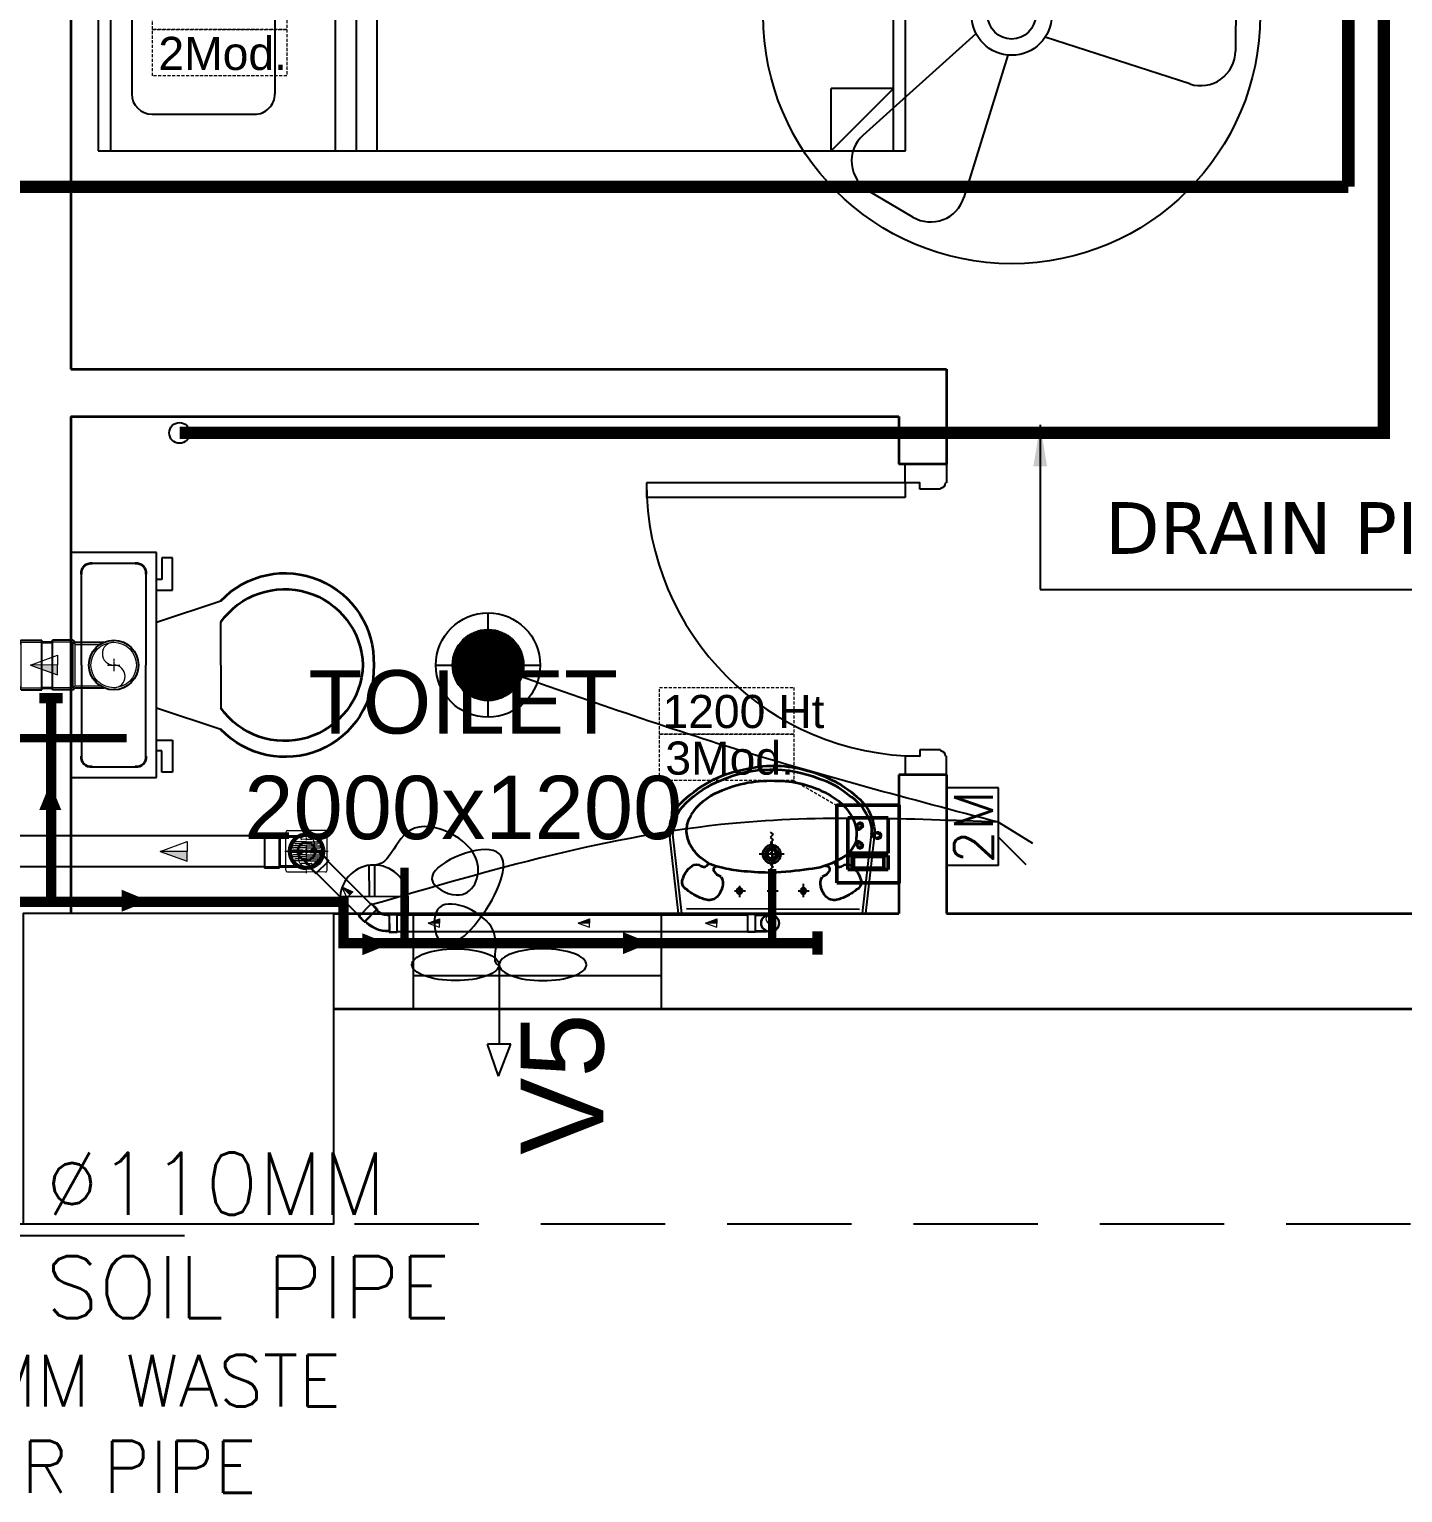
# Model space of a CAD drawing. Extents: x 3550807 to 4078732, y -628171 to -515859.
# Drawn here: x 3572443 to 3575760, y -539803 to -536268 of the extents above; entities that cross this region are included whole.
import ezdxf
from ezdxf import colors
from ezdxf.entities.mleader import LeaderData, LeaderLine
from ezdxf.math import Vec2, Vec3

# ---------------------------------------------------------------- set-up
doc = ezdxf.new("R2010")
doc.units = 0
doc.header["$LTSCALE"] = 6
doc.header["$MEASUREMENT"] = 0
for name, pattern in [('1', [0]), ('AI9-LType1', [1.875, 1.25, -0.625]), ('CENTER2', [1.125, 0.75, -0.125, 0.125, -0.125]), ('DASHED2', [0.375, 0.25, -0.125]), ('HIDDEN', [0.375, 0.25, -0.125])]:
    doc.linetypes.add(name, pattern=pattern)
doc.layers.get('0').update_dxf_attribs({"linetype": 'CONTINUOUS'})
for name, color, linetype, lineweight in [('22-FTfix', 8, 'CONTINUOUS', 9), ('ELE-1 NO 6-16A RAW POWER SOCKET', 1, 'CONTINUOUS', 0), ('MEP_HVAC_VRF_COPPER_PIPE', 6, 'CONTINUOUS', 9), ('PHE-SP', 1, 'CONTINUOUS', 0), ('PL-SOFT  WATER SUPPLY PIPE', 162, 'CONTINUOUS', 9), ('PL-WATER PIPING', 1, 'CONTINUOUS', 9), ('WALL', 10, 'CONTINUOUS', 35), ('WALL LINE', 7, 'CONTINUOUS', 35)]:
    doc.layers.add(name, color=color, linetype=linetype, lineweight=lineweight)
for name, color, linetype in [('AC-AHU', 7, 'CONTINUOUS'), ('Chajja', 7, 'CONTINUOUS'), ('COL', 5, 'CONTINUOUS'), ('DIM', 7, 'CONTINUOUS'), ('DOOR', 44, 'CONTINUOUS'), ('ELE-1200MM CEILINGFAN', 6, 'CONTINUOUS'), ('ELE-12W LED', 1, 'CONTINUOUS'), ('ELE-12W LED @ 1', 1, 'CONTINUOUS'), ('ELE-2M RAW P.SB', 40, 'CONTINUOUS'), ('ELE-EXHAUST FAN', 10, 'CONTINUOUS'), ('furniture', 33, 'CONTINUOUS'), ('JOINERY', 7, 'CONTINUOUS'), ('MEP_HVAC_DRAIN_PIPE', 7, 'CONTINUOUS'), ('MEP_HVAC_TEXT', 7, 'CONTINUOUS'), ('phe-text', 1, 'CONTINUOUS'), ('PL- WASTE PIPE', 6, 'CONTINUOUS'), ('PL-SOIL PIPE', 1, 'CONTINUOUS'), ('TEXT', 5, 'CONTINUOUS'), ('Window', 161, 'CONTINUOUS')]:
    doc.layers.add(name, color=color, linetype=linetype)
doc.layers.add('CFT_LOOPING', color=7, linetype='1', lineweight=0, true_color=0xd6d600)
doc.layers.add('ELE-LIGHTING WIRING', color=7, linetype='CONTINUOUS', true_color=0x63d7b6)
doc.styles.add('ARIAL', font='arial.ttf')
doc.styles.add('ROMANS', font='romans.shx')
doc.styles.get("Standard").update_dxf_attribs({"font": 'SIMPLEX'})
doc.styles.add('VERDANA', font='verdana.ttf')
doc.dimstyles.new('TEXT', dxfattribs={"dimscale": 0, "dimtxt": 500, "dimasz": 100, "dimexe": 75, "dimexo": 100, "dimgap": 50, "dimtad": 0, "dimdec": 0, "dimzin": 0, "dimdsep": 46, "dimtxsty": 'ARIAL', "dimblk": 'OBLIQUE', "dimcen": 0.09, "dimdle": 100, "dimclrd": 256, "dimclre": 256, "dimclrt": 6, "dimadec": 0, "dimazin": 0, "dimtfac": 1, "dimtdec": 0, "dimtofl": 0, "dimtmove": 2, "dimatfit": 3, "dimfxl": 0, "dimfrac": 2, "dimtolj": 1, "dimtzin": 0, "dimarcsym": 0})

# ---------------------------------------------------------------- blocks, each defined once
blk = doc.blocks.new('A$C45A5314D')
at = {"layer": 'furniture', "color": 8, "ltscale": 0.75}
for p, q in [((-1950, 467.5), (-1950, 967.5)), ((-1950, 967.5), (-1550, 967.5)), ((-1550, 967.5), (-1550, 467.5)), ((-1962.2, 946.4), (-1950, 946.4)), ((-1962.2, 946.4), (-1962.2, 887.3)), ((-1962.2, 945.5), (-1950, 945.5)), ((-1962.2, 944.4), (-1950, 944.4)), ((-1962.2, 943.2), (-1950, 943.2)), ((-1962.2, 941.5), (-1950, 941.5)), ((-1962.2, 939.2), (-1950, 939.2)), ((-1962.2, 936.2), (-1950, 936.2)), ((-1962.2, 932), (-1950, 932)), ((-1962.2, 927.1), (-1950, 927.1)), ((-1962.2, 920.9), (-1950, 920.9)), ((-1930.3, 947.8), (-1930.3, 487.2)), ((-1930.3, 947.8), (-1550, 947.8)), ((-1537.8, 946.4), (-1550, 946.4)), ((-1537.8, 945.5), (-1550, 945.5)), ((-1537.8, 944.4), (-1550, 944.4)), ((-1537.8, 943.2), (-1550, 943.2)), ((-1537.8, 941.5), (-1550, 941.5)), ((-1537.8, 939.2), (-1550, 939.2)), ((-1537.8, 936.2), (-1550, 936.2)), ((-1537.8, 932), (-1550, 932)), ((-1537.8, 927.1), (-1550, 927.1)), ((-1537.8, 920.9), (-1550, 920.9)), ((-1537.8, 946.4), (-1537.8, 887.3)), ((-1962.2, 912.9), (-1950, 912.9)), ((-1962.2, 906.7), (-1950, 906.7)), ((-1962.2, 901.8), (-1950, 901.8)), ((-1962.2, 897.6), (-1950, 897.6)), ((-1962.2, 894.6), (-1950, 894.6)), ((-1962.2, 892.3), (-1950, 892.3)), ((-1962.2, 890.6), (-1950, 890.6)), ((-1962.2, 889.4), (-1950, 889.4)), ((-1962.2, 888.2), (-1950, 888.2)), ((-1962.2, 887.3), (-1950, 887.3)), ((-1537.8, 912.9), (-1550, 912.9)), ((-1537.8, 906.7), (-1550, 906.7)), ((-1537.8, 901.8), (-1550, 901.8)), ((-1537.8, 897.6), (-1550, 897.6)), ((-1537.8, 894.6), (-1550, 894.6)), ((-1537.8, 892.3), (-1550, 892.3)), ((-1537.8, 890.6), (-1550, 890.6)), ((-1537.8, 889.4), (-1550, 889.4)), ((-1537.8, 888.2), (-1550, 888.2)), ((-1537.8, 887.3), (-1550, 887.3)), ((-1962.2, 545.4), (-1950, 545.4)), ((-1962.2, 545.4), (-1962.2, 486.3)), ((-1962.2, 544.5), (-1950, 544.5)), ((-1962.2, 543.4), (-1950, 543.4)), ((-1962.2, 542.2), (-1950, 542.2)), ((-1962.2, 540.4), (-1950, 540.4)), ((-1962.2, 538.1), (-1950, 538.1)), ((-1962.2, 535.2), (-1950, 535.2)), ((-1962.2, 531), (-1950, 531)), ((-1537.8, 545.4), (-1550, 545.4)), ((-1537.8, 544.5), (-1550, 544.5)), ((-1537.8, 543.4), (-1550, 543.4)), ((-1537.8, 542.2), (-1550, 542.2)), ((-1537.8, 540.4), (-1550, 540.4)), ((-1537.8, 538.1), (-1550, 538.1)), ((-1537.8, 535.2), (-1550, 535.2)), ((-1537.8, 531), (-1550, 531)), ((-1537.8, 545.4), (-1537.8, 486.3)), ((-1962.2, 526.1), (-1950, 526.1)), ((-1962.2, 519.9), (-1950, 519.9)), ((-1962.2, 511.9), (-1950, 511.9)), ((-1962.2, 505.7), (-1950, 505.7)), ((-1962.2, 500.7), (-1950, 500.7)), ((-1962.2, 496.6), (-1950, 496.6)), ((-1537.8, 526.1), (-1550, 526.1)), ((-1537.8, 519.9), (-1550, 519.9)), ((-1537.8, 511.9), (-1550, 511.9)), ((-1537.8, 505.7), (-1550, 505.7)), ((-1537.8, 500.7), (-1550, 500.7)), ((-1537.8, 496.6), (-1550, 496.6)), ((-1962.2, 493.6), (-1950, 493.6)), ((-1962.2, 491.3), (-1950, 491.3)), ((-1962.2, 489.6), (-1950, 489.6)), ((-1962.2, 488.4), (-1950, 488.4)), ((-1962.2, 487.2), (-1950, 487.2)), ((-1962.2, 486.3), (-1950, 486.3)), ((-1962.2, 486.3), (-1950, 486.3)), ((-1550, 467.5), (-1950, 467.5)), ((-1550, 487.2), (-1930.3, 487.2)), ((-1537.8, 493.6), (-1550, 493.6)), ((-1537.8, 491.3), (-1550, 491.3)), ((-1537.8, 489.6), (-1550, 489.6)), ((-1537.8, 488.4), (-1550, 488.4)), ((-1537.8, 487.2), (-1550, 487.2)), ((-1537.8, 486.3), (-1550, 486.3))]:
    blk.add_line(p, q, dxfattribs=at)
at = {"layer": 'furniture', "color": 8}
for p, q in [((0, 450), (-1950, 450)), ((-1950, 450), (-1950, -450)), ((-1920.5, 450), (-1920.5, -450)), ((-1376.5, -450), (-1376.5, 450)), ((-1326.5, -450), (-1326.5, 450)), ((-1276.5, -450), (-1276.5, 450)), ((-29.5, -450), (-29.5, 450)), ((0, -450), (0, 450)), ((-1572.3, 361.9), (-1819.8, 361.9)), ((-1920.5, 300), (-1869, 300)), ((-1869, 312.7), (-1869, -312.7)), ((-1523.1, 312.7), (-1523.1, -312.7)), ((-1523.1, 300), (-29.5, 300)), ((-1920.5, 240.9), (-1869, 240.9)), ((-1523.1, 240.9), (-29.5, 240.9)), ((-1920.5, 181.9), (-1869, 181.9)), ((-1523.1, 181.9), (-29.5, 181.9)), ((-179.5, -450), (-29.5, -300)), ((-179.5, -450), (-179.5, -300)), ((-29.5, -300), (-179.5, -300)), ((-1819.8, -361.9), (-1572.3, -361.9)), ((-1950, -450), (0, -450))]:
    blk.add_line(p, q, dxfattribs=at)
at = {"layer": 'furniture', "color": 8, "ltscale": 0.75}
for centre, start, end in [((-1876, 916.9), 161.0754, 198.9247), ((-1624, 916.9), 341.0754, 18.9247), ((-1876, 515.9), 161.0754, 198.9247), ((-1624, 515.9), 341.0754, 18.9247)]:
    blk.add_arc(centre, 91.1, start, end, dxfattribs=at)
at = {"layer": 'furniture', "color": 8}
for centre, start, end in [((-1819.8, 312.7), 90, 180), ((-1572.3, 312.7), 0, 90), ((-1819.8, -312.7), 180, 270), ((-1572.3, -312.7), 270, 0)]:
    blk.add_arc(centre, 49.2, start, end, dxfattribs=at)
blk = doc.blocks.new('750')
at = {"layer": 'DOOR', "color": 8}
for p, q in [((-50, 705), (-47.5, 705)), ((-35, 690), (-35, 692.5)), ((50, 45), (50, 80)), ((50, 80), (675, 80)), ((675, 45), (675, 80)), ((-50, 45), (-47.5, 45)), ((-35, 60), (-35, 57.5)), ((50, 45), (675, 45))]:
    blk.add_line(p, q, dxfattribs=at)
for points in [[(15, 690), (15, 705), (50, 705), (50, 750), (-50, 750), (-50, 705)], [(-35, 690), (15, 690)], [(15, 60), (15, 45), (50, 45), (50, 0), (-50, 0), (-50, 45)], [(-35, 60), (15, 60)]]:
    blk.add_lwpolyline(points, dxfattribs=at)
for centre, radius, start, end in [((-35, 705), 12.5, 180, 270), ((15, 45), 660, 0, 90), ((-35, 45), 12.5, 90, 180)]:
    blk.add_arc(centre, radius, start, end, dxfattribs=at)
blk = doc.blocks.new('rhej')
at = {"color": 8, "lineweight": 25}
for p, q in [((271.6, 188.9), (271.6, 266.4)), ((271.6, 266.4), (297.5, 266.4)), ((297.5, 266.4), (297.5, 214.7)), ((310.4, 279.4), (310.4, -263.7)), ((517.3, 279.4), (310.4, 279.4)), ((465.6, 253.5), (362.2, 253.5)), ((517.3, 7.8), (517.3, 279.4)), ((297.5, 214.7), (310.4, 214.7)), ((336.3, 227.7), (336.3, 7.8)), ((491.5, 7.8), (491.5, 227.7)), ((310.4, 188.9), (271.6, 188.9)), ((310.4, 111.3), (155.3, 163)), ((155.3, 7.8), (155.3, 111.3)), ((155.3, 7.8), (155.3, -95.6)), ((336.3, -212), (336.3, 7.8)), ((491.5, 7.8), (491.5, -212)), ((517.3, -263.7), (517.3, 7.8)), ((310.4, -95.6), (155.3, -147.3)), ((271.6, -173.2), (271.6, -250.8)), ((310.4, -173.2), (271.6, -173.2)), ((297.5, -250.8), (297.5, -199.1)), ((297.5, -199.1), (310.4, -199.1)), ((465.6, -237.9), (362.2, -237.9)), ((271.6, -250.8), (297.5, -250.8)), ((310.4, -263.7), (517.3, -263.7))]:
    blk.add_line(p, q, dxfattribs=at)
at = {"color": 8, "extrusion": (0, 0, -1)}
for centre, major_axis, start_param, end_param in [((0, 15.7), (151.4, -151.4), 2.319632, 4.738539), ((358.9, 230.9), (-16.2, -16.2), 0.643501, 2.498091), ((468.8, 230.9), (16.2, -16.2), 3.785094, 5.639684), ((0.9, 2.3), (-133.6, -133.6), 0.814663, 3.31238), ((0, 0), (-151.4, -151.4), 4.686239, 7.105146), ((0.9, 13.4), (-133.6, -133.6), 4.541602, 7.039318), ((358.9, -215.2), (-16.2, -16.2), -0.927295, 0.927295), ((468.8, -215.2), (16.2, -16.2), 5.35589, 7.21048)]:
    blk.add_ellipse(centre, major_axis=major_axis, ratio=1, start_param=start_param, end_param=end_param, dxfattribs=at)
blk = doc.blocks.new('u46')
at = {"color": 8, "lineweight": 25}
for p, q in [((-10.2, 228.4), (174.5, 249.1)), ((-10.2, 220.4), (181.2, 241.9)), ((-0.6, -208.9), (0.6, 208.9)), ((56.5, 80.8), (29.2, 80.8)), ((44.2, 92.9), (44.2, 66.7)), ((61.7, 1.6), (29.2, 1.6)), ((44.2, 13.7), (44.2, -12.6)), ((163.2, 3), (101.8, 3)), ((133.1, -27.2), (133.1, 33.1)), ((44.2, -61.1), (44.2, -87.4)), ((61.7, -73.2), (29.2, -73.2)), ((-10.2, -216.1), (181.2, -237.6)), ((-10.2, -224.1), (174.5, -244.8))]:
    blk.add_line(p, q, dxfattribs=at)
at = {"color": 8, "extrusion": (0, 0, -1)}
for centre, major_axis, start_param, end_param in [((187.7, 150.5), (0, 99.5), -0.132539, 0.848731), ((65.8, 198.9), (0, 20.7), -1.101507, 0.481509), ((57.5, 163.3), (-0.3, 56.9), 0.324902, 0.965135), ((189.6, 137.7), (0, 70.9), -0.405199, 0.56573), ((185.8, 147.6), (0.1, 94.4), -0.049658, 0.838116), ((49.5, 13.5), (-0.1, 293.9), 0.809856, 1.41441), ((144.8, 128.2), (1.1, 126.1), -1.238036, -0.892193), ((208, 103.4), (0, 109.8), -1.431017, -0.436146), ((90.3, 184.5), (0, 17.9), 0.880684, 2.260744), ((153.9, 79), (-0.2, 139.7), 0.557563, 1.193786), ((57.3, 20.1), (0, 275.4), 0.806541, 1.180915), ((56, 154.5), (0, 34), 4.33982, 5.202657), ((64.6, 170.4), (0.3, 49.2), 3.359735, 4.09512), ((104.1, 117.8), (-0.2, 26.8), -1.278641, -0.487266), ((96.3, 135.9), (0, 7.39), -0.727724, 1.373337), ((110.3, 167.2), (-6.08, 6.08), 4.867594, 6.265028), ((110.5, 165), (5.47, 5.47), 2.097053, 3.541809), ((62.5, 153), (0, 31.9), 2.620328, 3.422401), ((387.1, 47.9), (-0.3, 296.4), -1.495794, -1.328336), ((13.1, 6.8), (0, 297.5), 1.141495, 1.637774), ((35, 2.5), (0, 302.7), 1.155365, 1.952189), ((44.2, 80.8), (0.02, 6.43), 3.139035, 9.42222), ((820.2, -1), (0.1, 732.1), -1.56667, -1.474079), ((72.5, -1.7), (-0.1, 274.2), 1.346594, 1.865175), ((44.2, 1.6), (0.08, 6.43), 3.12883, 9.412015), ((888.1, 36.7), (0.8, 800.7), 4.558159, 4.668067), ((133.1, 3), (0, 21.6), 3.141254, 9.424439), ((133.1, 3), (-0.1, 15.5), 3.145308, 9.428493), ((133.1, 3), (0, 10.9), 3.142047372431534, 9.42523267961112), ((62.5, -10.9), (0, 247.5), 1.579809, 2.112792), ((44.2, -73.2), (0.02, 6.43), 3.139035, 9.42222), ((263.1, -73.7), (0.1, 166.8), 4.181112, 4.641559), ((56.1, -13.3), (0.2, 287), 1.808981, 2.322804), ((56, -148.1), (0, 34), 4.222121, 5.084958), ((64.6, -163.9), (0.1, 49.2), -0.960797, -0.225412), ((62.5, -146.6), (-0.1, 31.9), -0.276767, 0.525307), ((104.1, -111.4), (0.2, 26.8), 3.628858, 4.420234), ((96.6, -128.2), (-0.03, 8.55), 1.455188, 3.796569), ((163.1, -79.8), (0.2, 126), 2.054055, 2.802751), ((124.5, -51.6), (-0.2, 200.3), 1.868215, 2.281789), ((144.8, -121.8), (-0.3, 126.1), 4.027191, 4.373034), ((110.3, -160.8), (-6.08, 6.08), 4.730546, 6.12798), ((111.3, -159.3), (6.17, 6.17), 4.354779, 6.027124), ((90.3, -178.1), (0, 17.9), 0.880848, 2.260908), ((192.6, -126.1), (0, 80.1), 3.554495, 4.299548), ((65.8, -192.5), (0, 20.7), 2.661884, 4.2449), ((57.5, -156.9), (0.3, 56.9), 2.176458, 2.816691), ((181.2, -107), (0, 94.7), 2.890537, 3.362984), ((187.2, -138.1), (-0.1, 106), 2.310552, 2.942572), ((171.7, -117.2), (-0.1, 123.1), 2.127435, 2.640092), ((184.7, -162.2), (-0.1, 83.2), 2.850118, 3.264751), ((188.2, -159.7), (0, 78.1), 2.562376, 3.231693)]:
    blk.add_ellipse(centre, major_axis=major_axis, ratio=1, start_param=start_param, end_param=end_param, dxfattribs=at)
blk = doc.blocks.new('1232')
at = {"layer": 'Chajja', "color": 8, "linetype": 'HIDDEN', "ltscale": 200}
blk.add_line((-27545, -1269.8), (-5030, -1269.8), dxfattribs=at)
at = {"layer": 'COL', "color": 8}
blk.add_lwpolyline([(-10045, -519.8), (-10795, -519.8), (-10795, -1269.8), (-10045, -1269.8)], close=True, dxfattribs=at)
at = {"layer": 'WALL', "color": 8, "linetype": 'ByBlock'}
for p, q in [((-10680, 5405.2), (-10680, 795.2)), ((-10680, 795.2), (-8565, 795.2)), ((-8565, 795.2), (-8565, 565)), ((-10680, 680.2), (-10680, -519.8)), ((-10680, 680.2), (-8680, 680.2)), ((-8680, 680.2), (-8680, 565)), ((-8565, 565), (-8680, 565)), ((-8680, -184.8), (-8680, -519.8)), ((-8565, -184.8), (-8680, -184.8)), ((-8565, -184.8), (-8565, -519.8)), ((-10045, -519.8), (-8680, -519.8)), ((-8565, -519.8), (-4500, -519.8)), ((-10045, -749.8), (-4500, -749.8))]:
    blk.add_line(p, q, dxfattribs=at)
at = {"layer": 'WALL', "color": 8, "lineweight": 0}
blk.add_line((-10680, -519.8), (-10425, -519.8), dxfattribs=at)
at = {"layer": 'Window', "color": 8, "linetype": 'Continuous'}
for points in [[(-9253.6, -749.8), (-9253.6, -519.8), (-9853.6, -519.8), (-9853.6, -749.8)], [(-9253.6, -669.8), (-9253.6, -599.8), (-9853.6, -599.8), (-9853.6, -669.8)]]:
    blk.add_lwpolyline(points, close=True, dxfattribs=at)
at = {"layer": 'DOOR', "color": 8, "rotation": 180}
blk.add_blockref('750', (-8615, 565.2), dxfattribs=at)
at = {"layer": 'furniture', "color": 8, "linetype": 'Continuous', "rotation": 1.312676974619594e-05}
blk.add_blockref('A$C45A5314D', (-8664.1, 1772.5), dxfattribs=at)
at = {"layer": 'WALL', "color": 8, "linetype": 'ByBlock'}
for name, p, rotation in [('rhej', (-10162.7, 88), 180), ('u46', (-8984.3, -509.6), 90)]:
    blk.add_blockref(name, p, dxfattribs=dict(at, rotation=rotation))
at = {"layer": 'DIM', "color": 8, "insert": (-9732.3, -137.4, -101230.8), "char_height": 153, "width": 1626.956, "attachment_point": 5, "style": 'ARIAL'}
blk.add_mtext('TOILET\\P2000x1200', dxfattribs=at)
at = {"layer": 'JOINERY', "color": 8, "style": 'ARIAL', "width": 1}
blk.add_text('V5', height=200, rotation=90, dxfattribs=at).set_placement((-9393.7, -1102.7))
blk = doc.blocks.new('A$C07FB25EA')
at = {"layer": 'ELE-1200MM CEILINGFAN', "color": 3}
for p, q in [((6.533, 13.367), (9.467, 11.641)), ((0.256, 2.637), (3.168, 12.074)), ((9.838, 7.944), (2.359, 1.207)), ((-11.798, 4.548), (-2.225, 1.439)), ((-14.843, -1.026), (-14.815, 2.378)), ((-2.412, -1.097), (-12.041, -3.293)), ((2.156, -1.54), (8.872, -8.781)), ((1.96, -12.492), (-0.134, -2.646)), ((8.31, -12.341), (5.348, -14.019))]:
    blk.add_line(p, q, dxfattribs=at)
at = {"layer": 'ELE-1200MM CEILINGFAN', "color": 5, "ltscale": 10}
blk.add_circle((0, 0), 16.449, dxfattribs=at)
at = {"layer": 'ELE-1200MM CEILINGFAN', "color": 3}
for radius in [2.65, 1.578]:
    blk.add_circle((0, 0), radius, dxfattribs=at)
for centre, start, end in [((5.365, 11.383), 59.52805, 162.52285), ((8.299, 9.656), 311.94933, 59.52805), ((-12.512, 2.359), 71.94933, 179.52805), ((-12.54, -1.045), 179.52805, 282.52285), ((7.175, -10.337), 299.52805, 42.52285), ((4.213, -12.015), 191.94933, 299.52805)]:
    blk.add_arc(centre, 2.303, start, end, dxfattribs=at)
blk = doc.blocks.new('18W LED')
at = {"layer": 'ELE-12W LED @ 1'}
h = blk.add_hatch(dxfattribs=at)
h.set_pattern_fill('ANSI31', color=252)
h.set_pattern_definition([(45, (-1135553.9097, 459369.4158), (-2.24506403, 2.24506403), [])])
edge = h.paths.add_edge_path()
edge.add_arc((0, 0), 85.7, 0, 360)
at = {"layer": 'ELE-12W LED', "color": 1}
for p, q in [((0, -126.1), (0, 126.1)), ((-126.1, 0), (126.1, 0))]:
    blk.add_line(p, q, dxfattribs=at)
for radius in [126.1, 85.7]:
    blk.add_circle((0, 0), radius, dxfattribs=at)
blk = doc.blocks.new('A$C44D17E71')
at = {"layer": 'ELE-EXHAUST FAN', "color": 1}
for p, q in [((-13.3, 0.72), (-9.75, 2.1)), ((-9.75, 2.1), (-9.75, -0.48)), ((-13.3, 0.72), (-9.75, -0.48)), ((-0.97, 0.81), (-9.75, 0.81)), ((6.62, -9.32), (4.71, -9.31)), ((4.71, -9.31), (4.71, -16.8)), ((6.59, -16.81), (6.62, -9.32)), ((6.61, -12.95), (10.07, -12.97)), ((6.61, -13.55), (10.06, -13.57)), ((6.59, -16.81), (4.71, -16.8))]:
    blk.add_line(p, q, dxfattribs=at)
blk.add_ellipse((-0.97, 5.64), major_axis=(0, -4.83), ratio=0.36355, dxfattribs=at)
at = {"layer": 'ELE-EXHAUST FAN', "color": 1, "extrusion": (0, 0, -1)}
blk.add_ellipse((-0.97, -4.02), major_axis=(0, 4.83), ratio=0.36355, dxfattribs=at)
blk.add_ellipse((6.31, -13.06), major_axis=(0.02, 3.76), ratio=1, start_param=0.079283, end_param=3.06231, dxfattribs=at)
at = {"layer": 'ELE-EXHAUST FAN', "color": 1}
blk.add_open_spline([(-1.04, 0.81), (-0.79, -0.3), (3.44, 2.5), (7.59, -7.04), (-0.96, -5.98), (5.22, 0.41), (14.27, 3.09), (9.16, -9.39), (5.43, -2.53), (11.73, 0.02), (16.82, -10.79), (10.14, -10.71), (10.07, -12.97)], degree=3, knots=[0, 0, 0, 0, 6.261699, 12.352893, 15.787239, 21.858742, 28.752755, 35.678217, 39.225495, 45.354107, 53.693878, 67.421453, 67.421453, 67.421453, 67.421453], dxfattribs=at)
blk = doc.blocks.new('2M SB')
at = {"layer": 'ELE-2M RAW P.SB'}
for p, q in [((-133.8, 160), (-69.3, 265.2)), ((-88.2, 160), (-3.4, 244.9)), ((-240, 160), (-240, 0)), ((0, 160), (-240, 160)), ((0, 160), (0, 0))]:
    blk.add_line(p, q, dxfattribs=at)
blk.add_text('2M', height=120, rotation=180, dxfattribs=at).set_placement((-6, 143))
blk = doc.blocks.new('6-16A RAW POWER SOCKET 3M')
at = {"layer": 'ELE-1 NO 6-16A RAW POWER SOCKET', "lineweight": 50}
for p, q in [((0, 57.9), (72.3, 57.9)), ((0, 57.9), (72.3, 57.9)), ((0, 32.7), (0, 57.9)), ((0, 57.9), (0, 32.7)), ((7.9, 55.8), (64.4, 55.8)), ((7.9, 34.8), (7.9, 55.8)), ((61.9, 55.8), (61.9, 34.8)), ((64.4, 55.8), (64.4, 34.8)), ((72.3, 57.9), (72.3, 32.7)), ((72.3, 32.7), (0, 32.7)), ((0, 28.5), (0, -34.8)), ((72.3, 28.5), (0, 28.5)), ((64.4, 34.8), (7.9, 34.8)), ((72.3, -34.8), (72.3, 28.5)), ((0, -34.8), (72.3, -34.8))]:
    blk.add_line(p, q, dxfattribs=at)
blk.add_lwpolyline([(92, 82.1), (92, -57.5), (-19.7, -57.5), (-19.7, 82.1)], close=True, dxfattribs=at)
for centre, radius, start, end in [((18.3, -3.1), 4.93, 37.1584, 322.8416), ((23.3, -3.1), 3.14, 251.4031, 108.5969), ((50.3, 14.9), 4.24, 357.49, 264.7311), ((53.2, 11.6), 3.43, 194.9049, 67.3162), ((50.3, -21.2), 4.24, 95.2689, 2.51), ((53.2, -17.8), 3.43, 292.6838, 165.0951)]:
    blk.add_arc(centre, radius, start, end, dxfattribs=at)
blk = doc.blocks.new('RISER UP 100')
at = {"color": 0, "linetype": 'Continuous'}
for p, q in [((-98.5, 60), (-148.5, 60)), ((-148.5, -60), (-148.5, 60)), ((-98.5, 60), (-93.5, 55)), ((-93.5, 55), (-24, 55)), ((-98.5, -60), (-148.5, -60)), ((-98.5, -60), (-93.5, -55)), ((-93.5, -55), (-24, -55))]:
    blk.add_line(p, q, dxfattribs=at)
at = {"color": 8, "linetype": 'Continuous', "lineweight": 0, "ltscale": 0.005}
for p, q in [((-98.5, 55), (-148.5, 55)), ((-98.5, -55), (-98.5, 55)), ((-98.5, 55), (-93.5, 50)), ((-93.5, -50), (-93.5, 50)), ((-93.5, 50), (-33.2, 50)), ((-98.5, -55), (-148.5, -55)), ((-98.5, -55), (-93.5, -50)), ((-93.5, -50), (-33.2, -50))]:
    blk.add_line(p, q, dxfattribs=at)
at = {"color": 8, "linetype": 'CENTER2', "lineweight": 0}
for p, q in [((-15, 0), (15, 0)), ((0, 15), (0, -15))]:
    blk.add_line(p, q, dxfattribs=at)
at = {"color": 0, "linetype": 'Continuous'}
blk.add_circle((0, 0), 60, dxfattribs=at)
at = {"color": 8, "linetype": 'Continuous', "lineweight": 0, "ltscale": 0.005}
blk.add_circle((0, 0), 55, dxfattribs=at)
at = {"color": 8, "linetype": 'Continuous', "lineweight": 0}
for centre, start, end in [((0, 27.5), 90, 270), ((0, -27.5), 270, 90)]:
    blk.add_arc(centre, 27.5, start, end, dxfattribs=at)
blk = doc.blocks.new('A$C0B1B3CFA')
at = {"layer": 'PHE-SP'}
h = blk.add_hatch(color=7, dxfattribs=at)
h.dxf.hatch_style = 1
h.paths.add_polyline_path([(-0.0495, 0.0226), (-0.0495, 0), (0.0124, 0)])
at = {"layer": 'PHE-SP', "color": 7}
for points in [[(-0.0495, 0), (0.0124, 0), (-0.0495, 0.0226), (-0.0495, 0)], [(-0.0495, 0), (0.0124, 0), (-0.0495, -0.0226), (-0.0495, 0)]]:
    blk.add_lwpolyline(points, dxfattribs=at)
blk = doc.blocks.new('Z$W@#3BD47561')
at = {"layer": 'PHE-SP', "xscale": 49.00933755098914, "yscale": 49.00933755098914, "zscale": 49.00933755098914, "rotation": 270}
blk.add_blockref('A$C0B1B3CFA', (0, 0), dxfattribs=at)
blk = doc.blocks.new('Z$W@#4AA511D8')
at = {"layer": 'phe-text', "linetype": 'ByBlock', "lineweight": -2, "ltscale": 0.5, "xscale": 0.0244727334018079, "yscale": 0.0244727334018079, "zscale": 0.0244727334018079, "rotation": 270}
blk.add_blockref('Z$W@#3BD47561', (0.0148, 0), dxfattribs=at)
blk = doc.blocks.new('A$C525867A1')
at = {"layer": '22-FTfix', "color": 1, "lineweight": 0}
for p, q in [((-76.6, 3.5), (-40.1, 40.1)), ((42, 42.1), (-42, -42.1)), ((-3.7, 76.6), (-40.1, 40.1)), ((76.4, 3.7), (3.3, 76.6)), ((-3.5, -76.4), (-76.6, -3.4)), ((3.4, -76.4), (39.9, -39.8)), ((76.4, -3.3), (39.9, -39.8))]:
    blk.add_line(p, q, dxfattribs=at)
at = {"layer": '22-FTfix', "color": 1, "linetype": 'AI9-LType1', "lineweight": 0}
blk.add_line((42, -41.9), (-42.2, 42.1), dxfattribs=at)
at = {"layer": '22-FTfix', "color": 3, "lineweight": 0}
for p, q in [((-18.4, 18.3), (-39.5, -2.8)), ((-10.4, 10.4), (-35.8, -15.1)), ((-14.5, 14.5), (-35.7, -6.6)), ((-23.3, 23.2), (-32.4, 14)), ((-6.5, 6.5), (-31.9, -18.9)), ((-23.3, 23.2), (-14.1, 32.4)), ((-18.4, 18.3), (2.7, 39.5)), ((-14.5, 14.5), (6.6, 35.7)), ((-10.4, 10.4), (15, 35.8)), ((-6.5, 6.5), (18.9, 32)), ((-1.9, 1.2), (-1.5, 1.5)), ((-1.4, 0.7), (-1.9, 1.2)), ((-1.2, 1.9), (-1.5, 1.5)), ((-0.7, 1.4), (-1.2, 1.9)), ((1.2, 1.9), (0.7, 1.4)), ((1.9, 1.2), (1.2, 1.9)), ((1.9, 1.2), (1.4, 0.7)), ((5.2, 9.3), (24.6, 28.7)), ((6.5, -6.5), (31.9, 18.9)), ((9.2, 5.2), (28.6, 24.6)), ((10.4, -10.4), (35.8, 15.1)), ((14.5, -14.5), (35.7, 6.6)), ((18.4, -18.3), (39.5, 2.8)), ((-9.2, -5.2), (-28.6, -24.6)), ((-5.2, -9.3), (-24.6, -28.7)), ((6.5, -6.5), (-18.9, -32)), ((10.4, -10.4), (-15, -35.8)), ((14.5, -14.5), (-6.6, -35.7)), ((18.4, -18.3), (-2.7, -39.5)), ((-1.9, -1.2), (-1.4, -0.7)), ((-1.2, -1.9), (-1.9, -1.2)), ((-1.2, -1.9), (-0.7, -1.4)), ((1.2, -1.9), (0.7, -1.4)), ((1.2, -1.9), (1.5, -1.5)), ((1.9, -1.2), (1.4, -0.7)), ((1.9, -1.2), (1.5, -1.5)), ((23.3, -23.2), (14.1, -32.4)), ((23.3, -23.2), (32.4, -14))]:
    blk.add_line(p, q, dxfattribs=at)
at = {"layer": '22-FTfix', "color": 1, "lineweight": 0}
blk.add_circle((-0.1, 0.1), 49.4, dxfattribs=at)
at = {"layer": '22-FTfix', "color": 3, "lineweight": 0}
for centre, radius in [((0, 0), 45.2), ((-0.1, -0.1), 44.9), ((0, 0), 4.18), ((0, 0), 3.93)]:
    blk.add_circle(centre, radius, dxfattribs=at)
at = {"layer": '22-FTfix', "color": 1, "lineweight": 0}
for points in [[(-35.3, 35.2), (-15.9, 54.6), (15.5, 54.6), (35, 35.3), (54.4, 15.9), (54.4, -15.6), (35, -35)], [(-35.3, 35.2), (-54.6, 15.8), (-54.6, -15.7), (-35.2, -35), (-15.8, -54.4), (15.7, -54.4), (35, -35)]]:
    blk.add_open_spline(points, degree=3, knots=[0, 0, 0, 0, 1, 1, 1, 2, 2, 2, 2], dxfattribs=at)
for points in [[(3.3, 76.6), (1.4, 78.5), (-1.8, 78.5), (-3.7, 76.6)], [(-76.6, 3.5), (-78.5, 1.6), (-78.5, -1.5), (-76.6, -3.4)], [(76.4, -3.3), (78.3, -1.4), (78.3, 1.8), (76.4, 3.7)], [(-3.5, -76.4), (-1.6, -78.3), (1.5, -78.3), (3.4, -76.4)]]:
    blk.add_open_spline(points, degree=3, dxfattribs=at)
at = {"layer": '22-FTfix', "color": 3, "lineweight": 0}
for points in [[(6.6, 35.7), (7.6, 36.7), (7.6, 38.5), (6.6, 39.5), (5.5, 40.6), (3.8, 40.6), (2.7, 39.5)], [(-36.8, 17.1), (-37.4, 15.7), (-36.8, 14.1), (-35.5, 13.5), (-34.4, 13), (-33.2, 13.2), (-32.4, 14)], [(-14.1, 32.4), (-13, 33.4), (-13, 35.2), (-14.1, 36.2), (-14.9, 37), (-16.1, 37.2), (-17.2, 36.7)], [(5.2, 9.3), (4.1, 8.1), (4.1, 6.3), (5.2, 5.2), (6.3, 4.1), (8.1, 4.1), (9.2, 5.2)], [(18.9, 32), (19.9, 33), (19.9, 34.8), (18.9, 35.8), (17.8, 36.9), (16.1, 36.9), (15, 35.8)], [(28.6, 24.6), (29.7, 25.7), (29.7, 27.6), (28.6, 28.7), (27.5, 29.8), (25.7, 29.8), (24.6, 28.7)], [(35.8, 15.1), (36.8, 16.2), (36.8, 17.9), (35.8, 18.9), (34.7, 20), (33, 20), (31.9, 18.9)], [(39.5, 2.8), (40.6, 3.9), (40.5, 5.6), (39.5, 6.6), (38.4, 7.7), (36.7, 7.7), (35.7, 6.6)], [(-39.5, -2.8), (-40.6, -3.9), (-40.5, -5.6), (-39.5, -6.6), (-38.4, -7.7), (-36.7, -7.7), (-35.7, -6.6)], [(-35.8, -15.1), (-36.8, -16.2), (-36.8, -17.9), (-35.8, -18.9), (-34.7, -20), (-33, -20), (-31.9, -18.9)], [(-28.6, -24.6), (-29.7, -25.7), (-29.7, -27.6), (-28.6, -28.7), (-27.5, -29.8), (-25.7, -29.8), (-24.6, -28.7)], [(-18.9, -32), (-19.9, -33), (-19.9, -34.8), (-18.9, -35.8), (-17.8, -36.9), (-16.1, -36.9), (-15, -35.8)], [(-5.2, -9.3), (-4.1, -8.1), (-4.1, -6.3), (-5.2, -5.2), (-6.3, -4.1), (-8.1, -4.1), (-9.2, -5.2)], [(-6.6, -35.7), (-7.6, -36.7), (-7.6, -38.4), (-6.6, -39.5), (-5.5, -40.6), (-3.8, -40.6), (-2.7, -39.5)], [(14.1, -32.4), (13, -33.4), (13, -35.1), (14.1, -36.2), (14.9, -37), (16.1, -37.2), (17.2, -36.7)], [(36.8, -17.1), (37.4, -15.7), (36.8, -14.1), (35.5, -13.5), (34.4, -13), (33.2, -13.2), (32.4, -14)]]:
    blk.add_open_spline(points, degree=3, knots=[0, 0, 0, 0, 1, 1, 1, 2, 2, 2, 2], dxfattribs=at)
for points in [[(-28.7, 28.6), (-32, 25.3), (-34.8, 21.4), (-36.8, 17.1)], [(-17.2, 36.7), (-21.4, 34.7), (-25.3, 32), (-28.7, 28.6)], [(-1.4, -0.7), (-1, -0.3), (-1, 0.3), (-1.4, 0.7)], [(-0.7, 1.4), (-0.3, 1), (0.3, 1), (0.7, 1.4)], [(1.4, 0.7), (1, 0.3), (1, -0.3), (1.4, -0.7)], [(0.7, -1.4), (0.3, -1), (-0.3, -1), (-0.7, -1.4)], [(17.2, -36.7), (21.4, -34.7), (25.3, -32), (28.7, -28.6)], [(28.7, -28.6), (32, -25.3), (34.8, -21.4), (36.8, -17.1)]]:
    blk.add_open_spline(points, degree=3, dxfattribs=at)
blk = doc.blocks.new('G$C6D3250BF')
at = {"layer": 'PL- WASTE PIPE', "linetype": 'ByBlock', "ltscale": 5, "xscale": -0.08841918452952499, "yscale": 0.08841918454157253, "zscale": 0.08841918448567115, "rotation": 225.0593839872961}
blk.add_blockref('A$C525867A1', (0, 0), dxfattribs=at)
blk = doc.blocks.new('100 ELBOW')
at = {"color": 0, "linetype": 'Continuous'}
for p, q in [((-77.3, 0.5), (-85.9, -8)), ((72.2, 60.9), (66.6, 55.2)), ((72.2, 60.9), (123.7, 60.9)), ((123.7, 60.9), (123.7, -60.9)), ((-94.1, -8), (-130.6, -44.4)), ((-130.6, -44.4), (-44.4, -130.6)), ((-94.1, -8), (-85.9, -8)), ((-8, -94.1), (-44.4, -130.6)), ((-0.4, -78.2), (-8, -85.8)), ((-8, -94.1), (-8, -85.8)), ((72.2, -60.9), (66.4, -55.1)), ((72.2, -60.9), (123.7, -60.9))]:
    blk.add_line(p, q, dxfattribs=at)
at = {"color": 8, "linetype": 'Continuous', "lineweight": 0, "ltscale": 0.005}
for p, q in [((68.7, -49.1), (68.7, 49.1)), ((74.6, 55), (68.9, 49.3)), ((74.6, -55), (74.6, 55)), ((74.6, 55), (123.7, 55)), ((-91.7, -13.9), (-126.4, -48.6)), ((-91.7, -13.9), (-13.9, -91.7)), ((-91.7, -13.9), (-83.3, -13.9)), ((-83.4, -13.9), (-13.9, -83.3)), ((-13.9, -91.7), (-48.6, -126.4)), ((-4.5, -73.9), (-13.9, -83.3)), ((-13.9, -91.7), (-13.9, -83.3)), ((74.6, -55), (68.9, -49.3)), ((74.6, -55), (123.7, -55))]:
    blk.add_line(p, q, dxfattribs=at)
at = {"color": 8, "linetype": 'Continuous', "ltscale": 0.005}
blk.add_line((-72.3, -2.8), (-73.3, -3.7), dxfattribs=at)
at = {"color": 8, "linetype": 'Continuous', "lineweight": 0, "ltscale": 0.005}
for centre, radius, start, end in [((61.5, -148.1), 197.5, 87.86176, 137.18), ((60.9, -147.1), 98.2, 85.3383, 131.76601)]:
    blk.add_arc(centre, radius, start, end, dxfattribs=at)
at = {"color": 0, "linetype": 'Continuous'}
for centre, radius, start, end in [((61.6, -148.2), 203.5, 88.5977, 133.05078), ((60.9, -147.1), 92.3, 86.66432, 131.66432)]:
    blk.add_arc(centre, radius, start, end, dxfattribs=at)
blk = doc.blocks.new('aa')
at = {"layer": 'PL- WASTE PIPE', "color": 4, "ltscale": 5}
for p, q in [((-2.73, 0.11), (-2.56, -0.11)), ((-2.56, -0.11), (-2.35, 0.11)), ((-2.35, 0.11), (-2.18, -0.11)), ((-2.18, -0.11), (-1.97, 0.11)), ((-1.97, 0.11), (-1.81, -0.11)), ((-1.81, -0.11), (-1.6, 0.11)), ((-1.6, 0.11), (-1.43, -0.11)), ((-1.43, -0.11), (-1.22, 0.11)), ((-1.22, 0.11), (-1.05, -0.11)), ((-1.05, -0.11), (-0.84, 0.11)), ((-0.84, 0.11), (-0.67, -0.11)), ((-0.67, -0.11), (-0.46, 0.11)), ((-0.46, 0.11), (-0.29, -0.11)), ((-0.29, -0.11), (-0.08, 0.11)), ((-0.08, 0.11), (0.08, -0.11)), ((0.08, -0.11), (0.29, 0.11)), ((0.29, 0.11), (0.46, -0.11)), ((0.46, -0.11), (0.67, 0.11)), ((0.67, 0.11), (0.84, -0.11)), ((0.84, -0.11), (1.05, 0.11)), ((1.05, 0.11), (1.22, -0.11)), ((1.22, -0.11), (1.43, 0.11)), ((1.43, 0.11), (1.6, -0.11)), ((1.6, -0.11), (1.81, 0.11)), ((1.81, 0.11), (1.97, -0.11)), ((1.97, -0.11), (2.18, 0.11)), ((2.18, 0.11), (2.35, -0.11)), ((2.35, -0.11), (2.56, 0.11)), ((2.56, 0.11), (2.73, -0.11)), ((2.73, -0.11), (2.94, 0.11)), ((2.94, 0.11), (3.11, -0.11)), ((3.11, -0.11), (3.32, 0.11)), ((3.32, 0.11), (3.49, -0.11)), ((3.49, -0.11), (3.7, 0.11))]:
    blk.add_line(p, q, dxfattribs=at)
blk = doc.blocks.new('_Oblique')
at = {"color": 0, "linetype": 'ByBlock', "lineweight": -2}
blk.add_line((-0.5, -0.5), (0.5, 0.5), dxfattribs=at)

msp = doc.modelspace()

# ---------------------------------------------------------------- linework, layer by layer
at = {"layer": 'CFT_LOOPING', "color": 7, "linetype": 'DASHED2', "ltscale": 5}
msp.add_line((3574289.7, -538082.9), (3574393.6, -538142.5), dxfattribs=at)
for points in [[(3572740.6, -536155.9), (3573065.4, -536155.9), (3573065.4, -536268.4), (3572740.6, -536268.4)], [(3572740.6, -536268.4), (3573065.4, -536268.4), (3573065.4, -536380.9), (3572740.6, -536380.9)]]:
    msp.add_lwpolyline(points, close=True, dxfattribs=at)
at = {"layer": 'CFT_LOOPING', "color": 7, "linetype": 'DASHED2', "ltscale": 5, "elevation": 0}
for points in [[(3573964.9, -537857.9), (3574289.7, -537857.9), (3574289.7, -537970.4), (3573964.9, -537970.4)], [(3573964.9, -537970.4), (3574289.7, -537970.4), (3574289.7, -538082.9), (3573964.9, -538082.9)]]:
    msp.add_lwpolyline(points, close=True, dxfattribs=at)
at = {"layer": 'ELE-LIGHTING WIRING', "linetype": 'ByBlock'}
for points in [[(3574783.6, -538183.6), (3574144.5, -538005.4), (3573551.1, -537803.8)], [(3574783.6, -538183.6), (3574141.2, -538186.5), (3573269.1, -538383.2)]]:
    msp.add_spline(points, degree=3, dxfattribs=at)
at = {"layer": 'MEP_HVAC_DRAIN_PIPE', "linetype": 'ByBlock', "const_width": 30}
msp.add_lwpolyline([(3575714.3, -535581.3), (3575714.3, -537243.1), (3572806, -537243.1)], dxfattribs=at)
at = {"layer": 'MEP_HVAC_DRAIN_PIPE', "linetype": 'ByBlock'}
msp.add_circle((3572806, -537243.1), 25, dxfattribs=at)
at = {"layer": 'MEP_HVAC_VRF_COPPER_PIPE', "color": 6, "linetype": 'ByBlock', "const_width": 30}
for points, elevation in [([(3575628.9, -536648.5), (3575628.9, -535581.3)], 0), ([(3575628.9, -536648.5), (3568062.8, -536648.5)], -50615.4)]:
    msp.add_lwpolyline(points, dxfattribs=dict(at, elevation=elevation))
at = {"layer": 'PL- WASTE PIPE', "linetype": 'ByBlock', "ltscale": 5}
for p, q in [((3573011.6, -538216.3), (3572011.1, -538216.3)), ((3573011.6, -538291.3), (3572011.1, -538291.3))]:
    msp.add_line(p, q, dxfattribs=at)
at = {"layer": 'PL- WASTE PIPE', "color": 4, "linetype": 'ByBlock', "ltscale": 5}
for p, q in [((3573165, -538277.9), (3573268.4, -538381.3)), ((3573136.7, -538306.2), (3573240.2, -538409.7)), ((3573331.3, -538407.1), (3574178.2, -538407.1)), ((3573331.3, -538447.1), (3574178.2, -538447.1))]:
    msp.add_line(p, q, dxfattribs=at)
at = {"layer": 'PL-SOFT  WATER SUPPLY PIPE', "color": 3, "const_width": 25}
for points in [[(3572523.8, -537883.8), (3572467.3, -537883.8)], [(3572495.6, -538375.5), (3572495.6, -537883.8)], [(3572157.7, -538476.8), (3572395.6, -538476.8), (3572395.6, -538375.5), (3573201.8, -538375.5), (3573201.8, -538475.4), (3574346.8, -538475.4)], [(3574346.8, -538503.7), (3574346.8, -538447.2)]]:
    msp.add_lwpolyline(points, dxfattribs=at)
at = {"layer": 'PL-SOFT  WATER SUPPLY PIPE', "color": 5, "const_width": 20}
for points in [[(3572495.6, -537980.6), (3572313.1, -537980.6)], [(3572678, -537980.6), (3572495.6, -537980.6)], [(3573349.5, -538293), (3573349.5, -538475.4)], [(3574237.3, -538296.1), (3574237.3, -538478.5)]]:
    msp.add_lwpolyline(points, dxfattribs=at)
at = {"layer": 'PL-WATER PIPING', "color": 61, "true_color": 0xd8e58c}
for points in [[(3572493.8, -538153.9, 53.3, 0, 0), (3572493.8, -538089.1, 0, 0, 0)], [(3572666.1, -538373.1, 53.3, 0, 0), (3572730.9, -538373.1, 0, 0, 0)], [(3573247.3, -538478.1, 53.3, 0, 0), (3573312.1, -538478.1, 0, 0, 0)], [(3573877, -538475.4, 53.3, 0, 0), (3573941.8, -538475.4, 0, 0, 0)]]:
    msp.add_lwpolyline(points, format="xyseb", dxfattribs=at)
at = {"layer": 'WALL', "linetype": 'ByBlock'}
for p, q in [((3572473.3, -537748.9), (3572498.8, -537748.9)), ((3572473.3, -537858.7), (3572498.8, -537858.7))]:
    msp.add_line(p, q, dxfattribs=at)

# ---------------------------------------------------------------- block references
at = {"linetype": 'ByBlock'}
msp.add_blockref('1232', (3583223.6, -537884), dxfattribs=at)
at = {"layer": 'ELE-1 NO 6-16A RAW POWER SOCKET', "linetype": 'ByBlock', "xscale": 1.343246120226769, "yscale": 1.343246120226769, "zscale": 1.343246120226769, "rotation": 180}
msp.add_blockref('6-16A RAW POWER SOCKET 3M', (3574517.2, -538219.8), dxfattribs=at)
at = {"layer": 'ELE-1200MM CEILINGFAN', "color": 7, "ltscale": 8, "xscale": 36.47592107175105, "yscale": 36.47592107175105, "zscale": 36.47592107175105, "rotation": 180}
msp.add_blockref('A$C07FB25EA', (3574815.7, -536234.4, 0), dxfattribs=at)
at = {"layer": 'ELE-12W LED', "color": 6}
msp.add_blockref('18W LED', (3573551.1, -537803.8), dxfattribs=at)
at = {"layer": 'ELE-2M RAW P.SB', "color": 6, "xscale": 0.7812500000005363, "yscale": 0.7812500000005363, "zscale": 0.7812500000005363, "rotation": 269.9999999999998}
msp.add_blockref('2M SB', (3574658.6, -538288.1), dxfattribs=at)
at = {"layer": 'ELE-EXHAUST FAN', "xscale": -21.82094173196808, "yscale": 21.82094173196808, "zscale": 21.82094173196808, "rotation": 270}
msp.add_blockref('A$C44D17E71', (3573560.4, -538506.5), dxfattribs=at)
at = {"layer": 'PL- WASTE PIPE', "linetype": 'ByBlock', "ltscale": 5, "xscale": -0.6804665603485838, "yscale": 0.6804665603485838, "zscale": 0.6804665595408722, "rotation": 180}
msp.add_blockref('RISER UP 100', (3573112.6, -538253.8), dxfattribs=at)
at = {"layer": 'PL- WASTE PIPE', "color": 4, "linetype": 'ByBlock', "ltscale": 5}
for name, p, xscale, yscale, zscale, rotation in [('RISER UP 100', (3573112.6, -538253.8), -0.3637807491883915, 0.3637807491883917, 0.3637807487565851, 315.0083907360718), ('100 ELBOW', (3573286.3, -538427.2), -0.3636363632719107, 0.3636363639668353, 0.3636363635952907, 180.1840548731599), ('RISER UP 100', (3574232.2, -538427.1), 0.3637807491883915, 0.3637807491883915, 0.3637807487565851, 359.9916092639283)]:
    msp.add_blockref(name, p, dxfattribs=dict(at, xscale=xscale, yscale=yscale, zscale=zscale, rotation=rotation))
at = {"layer": 'PL- WASTE PIPE', "linetype": 'ByBlock', "xscale": -34.18592693661901, "yscale": 34.18592693661901, "zscale": 34.18592693661901, "rotation": 89.99999999999974}
msp.add_blockref('aa', (3574235.9, -538300.7), dxfattribs=at)
at = {"layer": 'PL-SOIL PIPE', "color": 1, "linetype": 'Continuous'}
for p, xscale, yscale, zscale in [((3572325.1, -537803.8), -0.9980176218446795, 0.9980176218446792, 0.998017621844679), ((3572647, -537803.8), 0.9980176218446795, 0.9980176218446795, 0.9980176218446795)]:
    msp.add_blockref('RISER UP 100', p, dxfattribs=dict(at, xscale=xscale, yscale=yscale, zscale=zscale))
for p, xscale, yscale, zscale, rotation in [((3572446.1, -537803.8), 876.8658294741394, 876.8658294741394, 876.8658294741394, 0.1299954999209551), ((3572759.5, -538254.1), 876.8658294741394, 876.8658294741394, 876.8658294741394, 0.1299954999209551), ((3573198.3, -538339.2), -368.8935589147082, 368.8935589147087, 368.8935589147086, 134.6925068153382), ((3573406.2, -538427.1), -368.8935589147083, 368.8935589147088, 368.8935589147086, 179.9999999998882), ((3573769, -538427.1), -368.8935589147083, 368.8935589147088, 368.8935589147086, 179.9999999998882), ((3574076.2, -538427.1), -368.8935589147083, 368.8935589147088, 368.8935589147086, 179.9999999998882)]:
    msp.add_blockref('Z$W@#4AA511D8', p, dxfattribs=dict(at, xscale=xscale, yscale=yscale, zscale=zscale, rotation=rotation))
at = {"layer": 'WALL LINE', "xscale": -10.00000000046566, "yscale": 10.00000000046566, "zscale": 10.00000000046566, "rotation": 180}
msp.add_blockref('G$C6D3250BF', (3573112.6, -538253.8), dxfattribs=at)

# ---------------------------------------------------------------- texts
at = {"layer": 'MEP_HVAC_TEXT', "color": 0, "insert": (3576008.6, -537410.4), "char_height": 125, "width": 1718.699, "attachment_point": 3, "rotation": 359.9931, "style": 'VERDANA'}
msp.add_mtext('{\\C256;DRAIN PIPE}', dxfattribs=at)
at = {"layer": 'PL- WASTE PIPE', "linetype": 'ByBlock', "ltscale": 5, "insert": (3572011.2, -539469.5), "char_height": 125, "width": 1332.591, "attachment_point": 1, "style": 'ROMANS'}
msp.add_mtext('%%c75MM WASTE WATER PIPE', dxfattribs=at)
at = {"layer": 'PL-SOIL PIPE', "color": 1, "linetype": 'Continuous', "insert": (3572482.3, -538981.3), "char_height": 150, "width": 1574.478, "attachment_point": 1}
msp.add_mtext('%%c110MM \\PSOIL PIPE', dxfattribs=at)
at = {"layer": 'TEXT', "color": 7, "char_height": 80, "attachment_point": 1}
for s, insert, width in [('\\A1;{\\fArial|b0|i0|c0|p34;2Mod.\\P}', (3572755, -536286.5), 352.575), ('\\A1;{\\fArial|b0|i0|c0|p34;1200 Ht\\P}', (3573972.3, -537876), 8957.987), ('\\A1;{\\fArial|b0|i0|c0|p34;3Mod.\\P}', (3573979.3, -537988.5), 352.575)]:
    msp.add_mtext(s, dxfattribs=dict(at, insert=insert, width=width))

# ---------------------------------------------------------------- leaders
at = {"layer": 'AC-AHU', "linetype": 'ByBlock'}
msp.add_leader([(3574884.7, -537223.6), (3574884.7, -537621.5), (3576104.7, -537621.5)], dimstyle='TEXT', override={"dimscale": 1, "dimtxt": 200, "dimasz": 100}, dxfattribs=at)
at = {"layer": 'PL-SOIL PIPE', "color": 1, "linetype": 'Continuous'}
ml = msp.add_multileader_mtext('Standard', dxfattribs=at)
ml.set_content('', color=1)
ml.set_leader_properties()
ml.build(insert=Vec2(0, 0))
ml.multileader.update_dxf_attribs({"text_right_attachment_type": 6, "dogleg_length": 418.4, "arrow_head_size": 150})
ctx = ml.context
ctx.base_point, ctx.arrow_head_size, ctx.plane_origin, ctx.plane_x_axis = Vec3(3572821.8, -539179.9), 150, Vec3(3572401.7, -539181.9), Vec3(-1, 0)
ctx.right_attachment, ctx.text_align_type = 6, 2
notes = []
notes.append((ctx, [(0, (1, 1, 0), (3572399.4, -539181.9), (1, 0), 418.4, [(0, [(3572293.7, -538686.8)], 0, [])])]))
ctx.mtext.insert, ctx.mtext.width, ctx.mtext.alignment = Vec3(3572819.8, -539177.9), 248.491, 3
for ctx, leaders in notes:
    for number, flags, end, landing, length, lines in leaders:
        leader = LeaderData()
        leader.index, (leader.has_last_leader_line, leader.has_dogleg_vector, leader.attachment_direction) = number, flags
        leader.last_leader_point, leader.dogleg_vector, leader.dogleg_length = Vec3(end), Vec3(landing), length
        for number, points, colour, breaks in lines:
            line = LeaderLine()
            line.index, line.vertices, line.color, line.breaks = number, Vec3.list(points), colors.encode_raw_color(colour), breaks
            leader.lines.append(line)
        ctx.leaders.append(leader)

doc.saveas('drawing.dxf')
